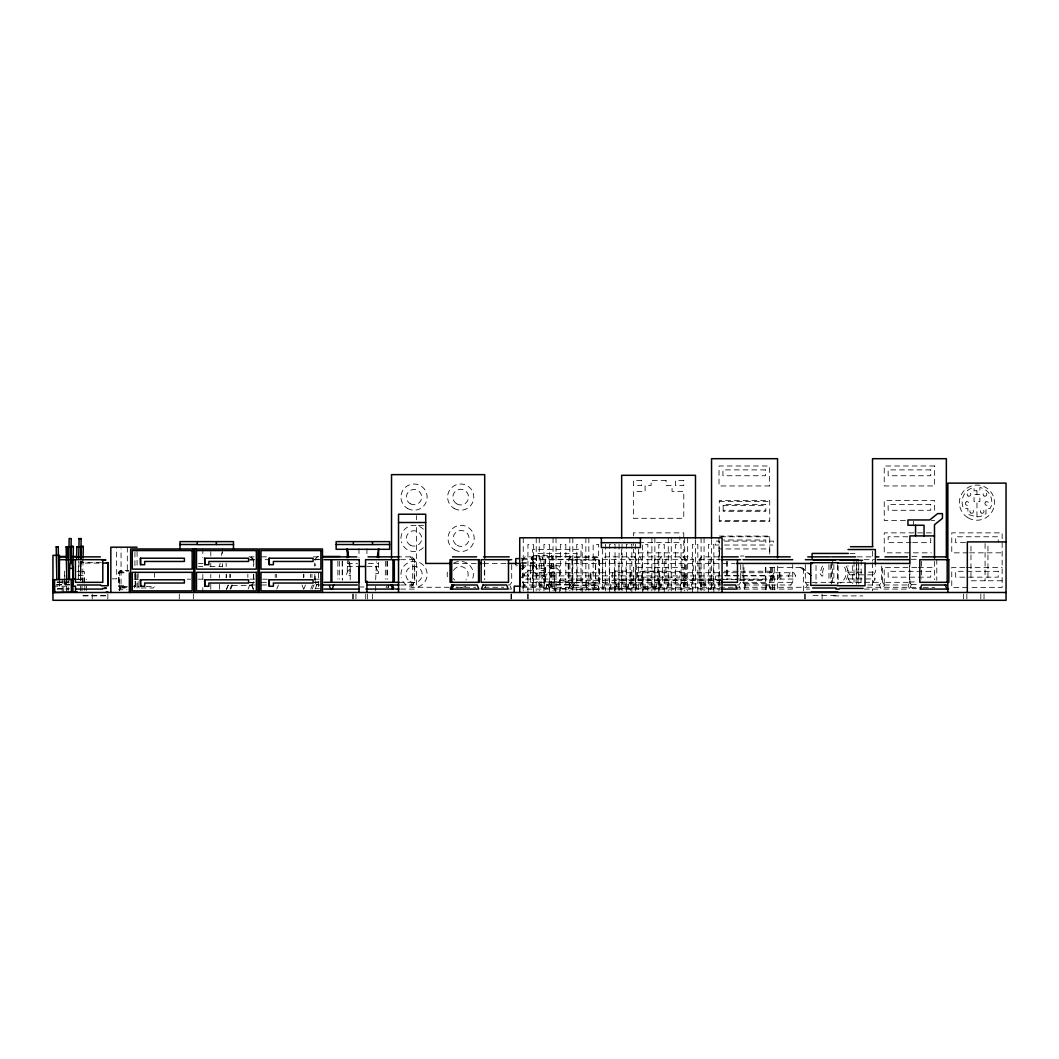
<?xml version="1.0" encoding="UTF-8"?>
<svg xmlns="http://www.w3.org/2000/svg" width="1059" height="1059" viewBox="0 0 1059 1059"><rect width="100%" height="100%" fill="white"/><g stroke="black" fill="none" stroke-linecap="round" stroke-linejoin="round"><path stroke-width="0.75" stroke-dasharray="5 3.75" d="M719.26 520.472L719.26 500.51L769.641 500.51L769.734 501.542L769.734 521.505L719.352 521.505L719.26 520.472L769.641 520.472M62.124 592.1L62.375 579.326M63.686 592.127L63.911 580.954M64.612 571.158L64.361 583.919L68.954 584.012M65.923 583.959L65.989 580.756M66.518 591.729L66.77 578.969M68.08 591.769L68.292 580.597M78.247 579.644L78.644 561.429M80.484 571.463L80.683 561.469M80.378 590.869L80.471 586.077M80.603 579.247L80.961 561.071M81.94 590.896L82.033 586.104M82.615 582.688L82.999 561.111M84.177 582.715L84.402 571.542L76.778 571.397M84.76 590.498L84.852 585.706M86.322 590.538L86.414 585.746M723.165 510.279L723.165 504.415L765.736 504.415L765.829 505.447L765.829 511.312L723.257 511.312L723.165 510.279L765.736 510.279M64.851 575.5L64.639 584.29L69.232 584.33M66.201 584.303L66.28 581.378M78.684 575.619L79.028 561.045M80.736 575.646L81.08 561.058M82.893 582.979L83.079 575.659M84.455 582.993L84.641 575.672L77.016 575.606M590.512 572.734L590.512 579.061M591.028 579.061L591.028 572.734M724.422 545.028L765.736 545.028L765.829 539.984L723.257 539.984M719.26 545.028L715.341 545.028L715.341 541.123L719.26 541.123L719.26 548.933L769.694 548.933L769.734 554.612L769.734 536.066L719.352 536.066M530.281 568.405L531.922 557.286L533.577 568.405L530.281 568.405L530.281 586.183M541.043 586.183L541.043 568.405L542.698 557.286L544.339 568.405L544.339 586.183M550.932 586.183L550.932 568.405L552.573 557.286L554.214 568.405L554.214 586.183M219.544 566.486L220.073 563.362M221.397 555.551L221.927 552.427M375.68 579.736L376.474 561.799M779.57 572.734L779.57 579.061M780.854 579.061L780.854 572.734M612.711 572.734L611.943 575.897L612.711 579.061M614.233 579.061L615.001 575.897L614.233 572.734M524.099 575.897L525.118 572.734L793.826 572.734L795.653 575.897L793.826 579.061L525.118 579.061L524.099 575.897L795.653 575.897M527.17 579.061L528.203 575.897L527.17 572.734M119.177 590.445L120.144 587.983L119.018 586.395L119.018 572.8L120.488 571.119L129.238 571.119M119.455 590.445L120.422 587.983L118.701 585.706L118.701 572.125L120.183 570.43L128.655 570.43M226.427 589.466L228.029 585.375L251.632 585.375L253.816 582.331L253.736 574.243M226.652 589.082L228.334 584.992M230.015 589.082L231.63 584.992M230.836 589.082L232.45 584.992M248.124 589.082L249.739 584.992M276.796 589.082L278.398 584.992M303.854 589.082L305.455 584.992M310.79 589.082L312.392 584.992M312.233 589.082L313.835 584.992L320.308 584.992M315.092 589.082L316.998 584.594L315.105 581.947L315.105 573.859M386.138 587.719L387.21 584.992M387.74 587.719L388.812 584.992M388.176 587.719L389.249 584.992M485.154 587.719L486.227 584.992M524.43 584.992L522.828 589.082L599.394 589.082L597.779 584.992L524.43 584.992L522.55 582.331L522.55 559.682L525.012 556.862L570.007 556.862L572.469 559.682L572.469 582.331M545.372 589.082L546.987 584.992L545.094 582.331L545.094 559.682L547.86 556.478L570.298 556.478L572.76 559.298L545.398 559.298L545.398 581.947L547.278 584.594L570.88 584.594L572.482 588.685L544.286 588.579L536.476 580.769L536.529 553.433L577.142 553.433L577.089 580.769L569.279 588.579M545.676 588.685L547.278 584.594M570.086 584.992L568.471 589.082L570.219 584.992L568.193 582.331L568.193 559.682L570.655 556.862L597.21 556.862L599.672 559.682L599.672 582.331L597.488 585.375L573.885 585.375L572.006 582.728L572.006 560.079L574.759 556.862M573.885 585.375L572.284 589.466L599.09 589.466L597.488 585.375M572.575 589.082L574.19 584.992L572.297 582.331L572.297 559.682M604.557 584.992L602.955 589.082L693.01 589.082L691.395 584.992L693.288 582.331L693.288 559.682L690.812 556.862L605.139 556.862L602.677 559.682L602.677 582.331L604.557 584.992L691.395 584.992M609.6 589.082L611.202 584.992L609.322 582.331L609.322 559.682L611.784 556.862M614.908 589.082L616.51 584.992L614.63 582.331L614.63 559.682L617.093 556.862M614.551 590.445L615.517 587.983L614.392 586.395L614.392 572.8L615.861 571.119L629.337 571.119L630.807 572.8L630.807 586.395L629.681 587.983L615.517 587.983M635.572 589.082L637.174 584.992L635.281 582.331L635.281 559.682L637.756 556.862M643.17 590.445L644.137 587.983L642.998 586.395L642.998 572.8L644.481 571.119L657.943 571.119L659.426 572.8L659.426 586.395L658.288 587.983L644.137 587.983M654.965 589.082L656.567 584.992L654.687 582.331L654.687 559.682L657.149 556.862M658.195 589.082L659.797 584.992L657.917 582.331L657.917 559.682L660.379 556.862M659.175 589.082L662.656 582.331L662.656 559.682L660.194 556.862M666.19 589.082L667.792 584.992L665.912 582.331L665.912 559.682L668.375 556.862M719.273 556.862L701.548 556.862L699.086 559.682L699.086 582.331L700.965 584.992L699.364 589.082L720.358 589.082M700.251 589.082L701.852 584.992L699.973 582.331L699.973 559.682L702.435 556.862M710.39 589.082L712.005 584.992L710.112 582.331L710.112 559.682L712.575 556.862M713.607 589.082L715.222 584.992L713.329 582.331L713.329 559.682L715.791 556.862M743.021 564.54L743.021 582.331L744.914 584.992L743.312 589.082L792.436 589.082L790.821 584.992L792.714 582.331L792.714 564.54M744.239 589.082L745.84 584.992L743.961 582.331L743.961 564.54M765.617 589.082L767.232 584.992L765.339 582.331L765.339 564.54M805.317 564.54L805.317 582.331L807.196 584.992L805.595 589.082L809.513 589.082M850.337 582.331L848.285 578.929L849.9 574.838L848.007 572.178L848.007 565.705M882.518 582.331L884.397 584.992L882.796 589.082L909.602 589.082L908 584.992L909.893 582.331L882.518 582.331L882.518 564.54M909.416 565.771L909.416 581.947L911.309 584.594L909.694 588.685L916.406 588.685M349.417 561.799L350.211 566.486L345.949 575.196L350.211 575.196M537.998 572.734L536.172 575.897L537.998 579.061M541.652 579.061L543.479 575.897L541.652 572.734M774.116 572.734L772.289 575.897L774.116 579.061M777.769 579.061L779.596 575.897L777.769 572.734M790.173 572.734L788.346 575.897L790.173 579.061M873.066 582.331L875.105 578.929L873.503 574.838L875.383 572.178L875.383 565.705M135.128 572.125L135.128 585.706L133.752 587.308M134.308 587.983L135.433 586.395L135.433 572.8M135.711 572.8L135.711 586.395L134.586 587.983L133.355 587.983M400.606 584.992L412.838 584.992L414.731 582.331L414.731 559.682L412.269 556.862L399.018 556.862M508.241 584.992L509.816 584.992L511.709 582.331L511.709 564.54M737.236 584.992L738.811 584.992L740.704 582.331L740.704 564.54M832.467 582.635L832.678 561.296M856.096 582.635L856.307 561.296M857.949 582.635L858.161 561.296M861.02 582.635L861.219 561.296M867.705 584.992L879.5 584.992L881.392 582.331L881.392 564.54M83.343 559.893L80.59 563.097L101.108 563.097M120.766 571.119L119.283 572.8L119.283 586.395M314.814 559.682L317.568 556.478L319.077 556.478M570.801 556.862L568.339 559.682L568.339 582.331M658.897 559.682L661.359 556.862M521.822 570.007L526.045 565.784M521.107 577.711L528.084 570.722L532.333 570.722L537.668 575.659L543.029 575.659L553.235 571.582L554.426 572.773L554.426 590.843M976.954 516.898L980.793 516.382L986.008 513.655L986.008 508.439L990.244 508.439L991.303 505.871A14.866 14.866 0 0 0 980.793 487.669L979.853 487.55L979.853 490.794L974.055 490.794L974.055 487.55L973.102 487.669A14.866 14.866 0 0 0 962.591 505.871L963.664 508.439L967.886 508.439L967.886 513.655L969.514 514.899L976.954 516.898L976.954 501.662M769.641 485.949L719.021 485.949L719.021 465.986L769.403 465.986L769.403 485.949M719.352 501.542L769.734 501.542M723.257 505.447L765.829 505.447M905.379 520.472L884.239 520.472L884.239 500.51L934.634 500.51L934.634 512.794M931.377 520.472L934.634 520.472M423.454 525.582L416.571 525.582L416.571 587.268L449.466 587.268M931.377 532.876L884.239 532.876L884.239 552.838L931.377 552.838M720.875 536.781L769.641 536.781M907.801 536.781L888.144 536.781L888.144 542.645L911.071 542.645M724.422 541.123L765.736 541.123M769.641 541.123L773.547 541.123L773.547 545.028L769.641 545.028M638.921 542.645L679.865 542.645L679.865 536.781M912.712 542.645L930.729 542.645L930.729 536.781M965.49 542.645L955.668 542.645L955.668 536.781L998.24 536.781L998.24 542.645M968.005 552.838L951.763 552.838L951.763 532.876L1002.145 532.876L1002.145 587.361L969.634 587.361M969.634 552.838L1002.145 552.838M850.02 553.433L856.612 553.433M740.479 556.028L743.736 556.028M911.878 556.478L920.205 556.478M249.037 556.862L254.266 556.862M261.533 556.862L267.146 556.862M313.358 556.862L318.772 556.862M857.26 556.862L873.318 556.862M250.679 557.259L253.525 560.079L253.525 566.552M574.468 557.259L596.905 557.259L599.368 560.079L599.368 582.728L572.006 582.728M522.034 558.583L540.752 558.583L540.752 565.784M319.116 559.298L315.105 559.298L315.105 565.771M911.256 559.298L919.569 559.298M249.686 559.682L254.69 559.682M265.081 559.682L268.377 559.682M314.51 559.682L320.798 559.682M400.606 559.682L414.731 559.682M522.55 559.682L599.672 559.682M602.677 559.682L693.288 559.682M699.086 559.682L720.504 559.682M864.157 559.682L874.549 559.682M249.514 560.079L253.525 560.079M572.006 560.079L599.368 560.079M521.452 562.62L536.158 562.62M101.412 562.7L80.881 562.7L80.881 580.504M453.768 563.441L476.921 563.441M483.486 563.441L506.665 563.441M521.465 563.441L734.959 563.441M198.457 563.613L202.825 563.613M347.312 563.613L357.518 563.613M368.386 563.613L378.592 563.613M515.799 565.784L517.467 565.784M520.763 565.784L559.364 565.784L559.364 592.484M198.457 566.486L202.825 566.486M209.986 566.486L222.443 566.486M347.312 566.486L358.975 566.486M366.93 566.486L378.592 566.486M916.75 567.412L884.239 567.412L884.239 587.361M918.378 567.412L934.634 567.412M964.762 567.412L951.763 567.412L951.763 587.361L968.005 587.361M966.39 567.412L1002.145 567.412M519.969 568.405L523.265 568.405L521.624 557.286M541.043 568.405L544.339 568.405M550.932 568.405L554.214 568.405M724.224 571.225L738.851 571.225M740.479 571.225L769.734 571.225L769.734 575.567L773.639 575.567L773.639 579.472L769.734 579.472L769.734 583.377L740.479 583.377M118.701 572.125L126.908 572.125M848.007 572.178L861.695 572.178M868.539 572.178L875.383 572.178M119.018 572.8L127.504 572.8M375.68 573.356L378.592 573.356L378.592 560.529M849.9 574.838L864.753 574.838M867.599 574.838L873.503 574.838M724.515 575.567L765.829 575.567M112.28 578.823L116.702 578.823L116.583 547.185M848.285 578.929L875.105 578.929M133.911 579.18L138.769 579.18M187.297 579.18L190.541 579.18M198.112 579.18L202.971 579.18M249.884 579.18L254.742 579.18M262.619 579.18L267.477 579.18M314.391 579.18L319.249 579.18M722.873 579.472L765.829 579.472M720.53 579.922L618.297 579.922L618.297 583.893M559.364 580.597L722.675 580.597M739.42 580.597L765.842 580.597M985.122 580.769L970.971 580.769L970.971 543.532M1002.105 580.769L987.954 580.769L987.954 543.532M57.252 581.947L69.298 581.947M315.105 581.947L319.116 581.947M545.398 581.947L572.76 581.947L570.576 584.992L572.191 589.082M909.416 581.947L916.26 581.947M56.961 582.331L68.994 582.331M249.686 582.331L254.69 582.331M261.533 582.331L268.377 582.331M314.51 582.331L318.812 582.331M399.018 582.331L414.731 582.331M522.55 582.331L599.672 582.331M602.677 582.331L693.288 582.331M699.086 582.331L720.504 582.331M743.021 582.331L792.714 582.331M805.317 582.331L809.314 582.331M812.147 582.331L881.392 582.331M249.514 582.728L253.525 582.728L253.525 574.64M586.329 583.893L722.675 583.893M56.723 584.594L69.987 584.594M316.998 584.594L318.574 584.594M911.309 584.594L920.046 584.594M56.418 584.992L69.695 584.992M250.136 584.992L255.643 584.992M261.533 584.992L267.437 584.992M700.965 584.992L721.113 584.992M744.914 584.992L790.821 584.992M807.196 584.992L808.785 584.992M884.397 584.992L908 584.992M118.701 585.706L126.908 585.706M134.03 585.706L135.128 585.706M52.95 586.183L69.06 586.183M522.034 586.183L555.657 586.183L555.657 592.484M119.018 586.395L127.504 586.395M133.302 586.395L135.711 586.395M139.245 586.395L138.08 586.395L139.272 587.983M146.288 586.395L154.561 586.395L153.37 587.983L139.206 587.983M614.392 586.395L630.807 586.395M642.998 586.395L659.426 586.395M127.305 586.633L121.057 586.633L121.057 548.827M358.975 586.977L366.93 586.977M126.908 587.308L119.839 587.308L118.873 589.757L126.908 589.757M456.045 587.268L475.782 587.268M484.016 587.268L503.753 587.268M521.849 587.268L618.893 587.268L618.893 563.441M733.318 587.268L626.054 587.268L626.054 563.441M734.959 587.268L809.222 587.268M866.977 587.268L921.621 587.361M923.249 587.361L934.634 587.361M120.144 587.983L127.504 587.983M57.451 588.685L69.245 588.685M315.383 588.685L319.315 588.685M720.067 588.83L586.329 588.83L586.329 580.597M57.16 589.082L68.954 589.082M400.606 589.082L414.453 589.082L412.838 584.992M509.631 589.082L511.431 589.082L509.816 584.992M738.626 589.082L740.426 589.082L738.811 584.992M864.237 589.082L881.114 589.082L879.5 584.992M83.211 595.515L105.926 595.515M813.087 595.515L835.803 595.515M82.906 595.899L105.635 595.899M833.724 595.899L862.714 595.899M78.684 575.487L80.722 575.514M78.445 571.225L80.484 571.278M80.603 579.048L82.642 579.088M77.413 579.18L86.547 579.352M76.049 579.604L82.152 579.723M800.154 567.386L811.591 575.792M801.756 567.386L811.591 575.686M534.279 565.784L539.6 570.722L542.076 570.722L554.426 565.784L559.364 570.722M683.81 556.862L686.272 559.682L686.272 582.331L684.392 584.992L685.994 589.082M682.817 556.862L685.279 559.682L685.279 582.331L683.399 584.992L685.001 589.082M679.587 556.862L682.049 559.682L682.049 582.331L680.169 584.992L681.771 589.082M639.53 556.862L641.992 559.682L641.992 582.331L640.113 584.992L641.714 589.082M634.222 556.862L636.684 559.682L636.684 582.331L634.804 584.992L636.406 589.082M627.59 556.862L630.052 559.682L630.052 582.331L628.159 584.992L629.774 589.082M593.239 556.862L595.714 559.682L595.714 582.331L593.675 584.992L595.29 589.082L593.821 584.992M593.106 556.862L595.568 559.682L595.568 582.331M547.45 556.862L549.912 559.682L549.912 582.331L548.033 584.992L549.634 589.082M411.832 556.862L414.294 559.682L414.294 582.331L412.414 584.992L414.016 589.082M410.243 556.862L412.706 559.682L412.706 582.331L410.813 584.992L412.428 589.082M251.274 556.862L253.816 559.682M658.897 582.331L662.378 589.082M314.814 582.331L316.694 584.992M375.68 566.486L378.592 573.356M771.045 589.082L769.443 584.992L771.323 582.331L771.323 564.54M770.118 589.082L768.516 584.992L770.396 582.331L770.396 564.54M658.288 587.983L659.254 590.445M629.681 587.983L630.648 590.445M302 584.992L303.602 589.082M251.857 584.992L253.538 589.082M251.632 585.375L253.247 589.466M348.663 560.529L350.211 573.356L347.312 573.356L347.312 560.529M985.069 543.532L985.069 580.769M984.023 594.046L984.01 600.307M980.819 594.046L980.819 600.307M976.954 490.794L976.954 494.421M966.867 594.046L966.827 600.307M963.624 594.046L963.624 600.307M936.791 559.298L936.791 580.332M934.488 561.323L934.634 579.697M921.462 561.296L921.462 579.101M913.348 521.28L913.348 525.264M909.893 561.296L909.88 587.268M872.523 551.196L872.523 561.111M872.523 562.753L872.523 590.843M858.77 564.712L858.77 584.131M856.612 564.818L856.612 584.356M854.017 561.296L854.017 582.331M852.707 565.559L852.707 583.655M838.132 565.943L838.132 583.734M837.656 564.712L837.656 584.131M833.857 564.54L833.857 582.331M831.394 563.097L831.394 584.131M830.786 564.54L830.786 582.331M828.945 564.54L828.945 582.331M822.022 594.046L822.181 600.307M816.026 565.559L816.026 583.655M805.131 594.046L805.131 600.307M804.827 594.046L804.827 600.307M803.529 590.922L803.529 567.386L765.842 567.386L765.842 591.001M777.558 566.062L777.558 590.843M774.222 567.386L774.222 590.922M772.408 567.386L772.408 590.922M727.348 561.296L727.348 579.101M726.448 561.296L726.448 579.101M719.352 571.225L719.352 575.567L715.447 575.567L715.447 579.472L719.352 579.472L719.352 583.377M718.942 537.8L718.942 590.882M713.859 592.484L713.859 544.445L708.392 544.445L708.392 592.484M711.542 539.64L711.542 592.484M705.731 580.597L705.731 588.83M704.063 537.8L704.063 590.882M701.084 537.8L701.084 590.882M697.841 592.484L697.841 544.445L692.374 544.445L692.374 592.484M695.485 539.68L695.485 590.843M687.662 537.8L687.662 590.882M684.67 537.8L684.67 590.882M683.77 587.361L683.77 567.412L633.375 567.412L633.375 587.361M681.056 592.484L681.056 544.445L675.576 544.445L675.576 590.882M671.26 537.8L671.26 590.882M668.269 537.8L668.269 590.882M664.258 592.484L664.258 544.445L658.791 544.445L658.791 592.484M659.122 580.597L659.122 588.83M654.859 537.8L654.859 590.882M651.867 537.8L651.867 590.882M647.843 590.882L647.843 544.445L642.376 544.445L642.376 592.484M638.445 549.065L638.445 590.882M635.466 544.233L635.466 590.882M633.375 535.947L633.375 532.876L683.77 532.876L683.77 552.838L633.375 552.838L633.375 543.624M631.839 592.484L631.839 544.445L626.372 544.445L626.372 592.484M622.043 544.233L622.043 590.882M621.659 549.581L621.659 590.843M619.052 544.233L619.052 590.882M615.041 592.484L615.041 544.445L609.574 544.445L609.574 592.484M605.642 544.233L605.642 590.882M602.65 549.065L602.65 590.882M598.639 590.882L598.639 544.445L593.159 544.445L593.159 590.882M588.844 537.8L588.844 590.882M585.852 537.8L585.852 590.882M582.225 592.484L582.225 544.445L576.758 544.445L576.758 590.882M580.994 590.843L580.994 549.528L532.571 549.528L532.571 590.843M572.826 537.8L572.826 590.882M569.835 537.8L569.835 590.882M565.824 592.484L565.824 544.445L560.357 544.445L560.357 590.882M556.028 537.8L556.028 590.882M553.05 537.8L553.05 590.882M551.739 586.183L551.739 555.366L532.981 555.366L532.981 586.183M549.422 592.484L549.422 544.445L543.955 544.445L543.955 590.882M539.243 537.8L539.243 590.882M536.251 537.8L536.158 590.922M533.405 592.484L533.405 544.445L527.938 544.445L527.938 592.484M528.269 594.046L528.269 600.307M527.501 594.046L527.501 598.745M523.252 537.8L523.252 590.882M511.219 594.046L511.219 600.307M511.1 594.046L511.1 600.307M484.704 561.389L484.704 579.392M484.334 561.296L484.334 579.101M416.571 515.614L416.571 519.744M387.356 561.296L387.356 579.101M386.932 561.296L386.932 579.101M385.33 561.296L385.33 579.101M375.68 585.984L375.68 590.869M372.358 594.046L372.358 600.307M367.632 594.046L367.632 600.307M366.93 548.588L366.93 554.598M365.712 594.046L365.712 600.307M358.975 548.588L358.975 557.603M355.943 594.046L355.943 600.307M353.56 594.046L353.56 600.307M352.448 594.046L352.448 600.307M350.211 566.486L350.211 579.908M342.481 560.913L342.481 580.332M342.176 561.296L342.176 579.101M339.317 561.296L339.317 579.101M337.874 561.296L337.874 579.101M318.402 572.959L318.402 589.241M314.814 562.925L314.814 566.155M314.814 574.243L314.814 579.101M311.942 574.243L311.942 577.486M310.512 574.243L310.512 577.486M303.88 574.243L303.88 577.486M303.576 574.243L303.576 577.486M276.505 574.243L276.505 577.486M275.221 574.243L275.221 577.486M253.736 559.682L253.816 566.155M247.846 574.243L247.846 577.486M230.558 574.243L230.558 577.486M229.737 574.243L229.737 577.486M226.441 574.243L226.374 577.486M226.149 563.309L226.149 566.552M226.149 574.64L226.149 577.87M222.443 548.588L222.443 556.094M222.443 563.732L222.443 566.936M219.544 574.613L219.544 577.87M219.544 584.369L219.544 589.307M210.781 551.593L210.781 556.094M210.781 563.401L210.781 566.486M210.781 574.375L210.781 577.87M210.781 584.369L210.781 589.241M202.825 548.588L202.825 557.603M202.825 574.375L202.825 579.101M202.825 587.613L202.825 592.484M193.334 594.046L193.334 600.307M179.275 594.046L179.275 600.307M154.495 572.8L154.561 577.34M138.08 572.8L138.133 586.395M137.074 551.474L137.074 566.247M137.061 574.415L137.074 592.484M134.93 551.924L134.93 566.168M134.93 574.071L134.93 578.823M127.305 547.185L127.305 571.834M107.833 594.046L107.833 600.307M92.212 594.046L92.212 600.307M80.616 560.913L80.616 580.332M80.325 561.296L80.325 579.101M59.423 581.312L59.423 586.183M846.22 566.115A13.688 13.688 0 0 1 844.049 582.635M822.512 566.115A13.688 13.688 0 0 0 820.672 572.959L819.719 573.25L822.168 576.295L824.206 572.959L822.644 572.959A11.715 11.715 0 0 1 824.22 567.108M844.513 567.108A11.715 11.715 0 0 1 840.224 583.112M423.309 547.702A13.092 13.092 0 0 1 401.401 541.824M400.951 538.435A13.092 13.092 0 0 1 423.309 529.182M400.951 574.455A13.092 13.092 0 0 1 419.589 562.581A13.092 13.092 0 0 1 422.462 584.489A13.092 13.092 0 0 1 401.401 577.843M453.742 563.11A13.092 13.092 0 0 1 472.155 579.988M465.828 586.315A13.092 13.092 0 0 1 456.906 587.096M447.401 576.731A13.092 13.092 0 0 1 447.401 572.178M453.424 570.483A7.929 7.929 0 0 1 465.126 568.154A7.929 7.929 0 0 1 465.907 580.054M454.682 580.054A7.929 7.929 0 0 1 453.424 578.413M966.258 501.913L965.874 502.191A1.814 1.814 0 0 0 965.874 504.759A1.814 1.814 0 0 0 968.442 504.759A1.814 1.814 0 0 0 968.442 502.191L968.072 501.913A1.814 1.814 0 0 0 966.258 501.913M985.836 501.913L985.452 502.191A1.814 1.814 0 0 0 985.452 504.759A1.814 1.814 0 0 0 988.021 504.759A1.814 1.814 0 0 0 988.021 502.191L987.65 501.913A1.814 1.814 0 0 0 985.836 501.913M934.634 465.986L884.239 465.986L884.239 485.949L934.634 485.949L934.634 465.986M765.498 469.892L722.926 469.892L722.926 475.743L765.498 475.743L765.498 469.892M930.729 469.892L888.144 469.892L888.144 475.743L930.729 475.743L930.729 469.892M641.595 480.534L633.375 480.534L633.375 485.618L641.595 485.618L641.595 480.534M666.045 480.534L651.1 480.534L651.1 485.499L645.103 485.499L645.103 491.402L633.375 491.402L633.375 518.314L683.77 518.314L683.77 491.402L672.055 491.402L672.055 485.499L666.045 485.499L666.045 480.534M683.77 480.534L675.549 480.534L675.549 485.618L683.77 485.618L683.77 480.534M979.853 494.421L974.055 494.421L974.055 501.662L979.853 501.662L979.853 494.421M930.729 504.415L888.144 504.415L888.144 510.279L930.729 510.279L930.729 504.415M679.865 571.317L637.293 571.317L637.293 577.168L679.865 577.168L679.865 571.317M930.729 571.317L888.144 571.317L888.144 577.168L930.729 577.168L930.729 571.317M998.24 571.317L955.668 571.317L955.668 577.168L998.24 577.168L998.24 571.317M719.352 556.028L719.26 548.933L719.352 556.028M454.152 508.439A13.092 13.092 0 0 0 473.797 497.108A13.092 13.092 0 0 0 454.152 485.763A13.092 13.092 0 0 0 454.152 508.439M407.503 508.439A13.092 13.092 0 0 0 427.148 497.108A13.092 13.092 0 0 0 407.503 485.763A13.092 13.092 0 0 0 407.503 508.439M454.563 549.78A13.092 13.092 0 0 0 474.207 538.435A13.092 13.092 0 0 0 454.563 527.091A13.092 13.092 0 0 0 454.563 549.78M456.773 503.912A7.863 7.863 0 0 0 468.555 497.108A7.863 7.863 0 0 0 456.773 490.304A7.863 7.863 0 0 0 456.773 503.912M410.217 503.727A7.651 7.651 0 0 0 421.694 497.108A7.651 7.651 0 0 0 410.217 490.476A7.651 7.651 0 0 0 410.217 503.727M457.117 545.359A7.995 7.995 0 0 0 469.097 538.435A7.995 7.995 0 0 0 457.117 531.512A7.995 7.995 0 0 0 457.117 545.359M410.19 545.12A7.717 7.717 0 0 0 421.76 538.435A7.717 7.717 0 0 0 410.19 531.75A7.717 7.717 0 0 0 410.19 545.12M409.965 581.523A8.168 8.168 0 0 0 422.223 574.455A8.168 8.168 0 0 0 409.965 567.372A8.168 8.168 0 0 0 409.965 581.523M968.164 517.877A17.579 17.579 0 0 0 994.533 502.654A17.579 17.579 0 0 0 968.164 487.431A17.579 17.579 0 0 0 968.164 517.877M970.785 513.019A1.814 1.814 0 0 0 973.512 511.457A1.814 1.814 0 0 0 970.785 509.882A1.814 1.814 0 0 0 970.785 513.019M981.296 513.019A1.814 1.814 0 0 0 984.023 511.457A1.814 1.814 0 0 0 981.296 509.882A1.814 1.814 0 0 0 981.296 513.019M968.072 495.983A1.814 1.814 0 0 0 970.785 494.421A1.814 1.814 0 0 0 968.072 492.845A1.814 1.814 0 0 0 968.072 495.983M984.023 495.983A1.814 1.814 0 0 0 986.736 494.421A1.814 1.814 0 0 0 984.023 492.845A1.814 1.814 0 0 0 984.023 495.983"/><path stroke-width="1.5" d="M233.483 544.511L198.523 544.644L197.239 544.511L197.252 541.612L179.99 541.612L179.99 549.303M389.619 544.511L354.659 544.644L353.375 544.511L353.388 541.612L336.14 541.612L336.14 549.303L389.619 549.303L389.619 541.612L353.388 541.612M66.704 558.358L66.902 548.35M68.782 558.159L69.166 538.541L71.218 538.581L70.821 558.199M70.993 562.898L71.324 546.351L73.362 546.391L72.714 579.286M76.632 558.358L76.857 546.722L78.895 546.762M78.71 558.358L79.094 538.541L81.146 538.581L80.749 558.199M81.014 558L81.252 546.351L83.29 546.391L83.065 558.04M81.146 557.855L81.265 553.036M69.47 579.723L69.47 568.405L71.112 557.286L72.767 568.405L72.767 586.183M520.446 565.228L519.969 586.183M377.269 557.113L378.592 549.303M332.155 589.082L333.77 584.992M451.438 589.082L453.053 584.992M451.994 589.082L453.596 584.992M233.483 549.303L233.483 541.612L197.252 541.612M56.206 546.96L58.245 546.921M66.135 546.96L68.173 546.921M398.528 522.511L425.705 522.511M934.488 535.907L909.88 535.907L909.88 563.441L865.269 563.441M1006.037 541.904L967.33 541.904L967.33 592.484M601.366 542.685L640.43 542.685M179.99 544.511L197.239 544.511M336.14 544.511L353.375 544.511M850.47 546.709L872.92 546.709M137.074 547.185L110.824 547.185L110.824 592.484M192.817 549.303L196.114 549.303M848.007 549.528L875.383 549.528L875.383 564.09M848.365 553.433L812.121 553.433L812.121 558.358M59 556.478L66.929 556.478M72.541 556.478L76.658 556.478M323.18 556.478L340.018 556.478M58.695 556.862L66.638 556.862M72.25 556.862L100.34 556.862M322.73 556.862L356.79 556.862M368.042 556.862L399.018 556.862M452.497 556.862L476.616 556.862M483.592 556.862L509.247 556.862M721.404 556.862L738.242 556.862M745.496 556.862L790.252 556.862M807.779 556.862L830.216 556.862M831.408 556.862L855.698 556.862M875.634 556.862L878.93 556.862M884.98 556.862L907.417 556.862M922.283 556.862L946.362 556.862M140.476 558.212L184.385 558.212L184.385 561.455L144.673 561.455L144.673 564.685L140.476 564.685L140.476 558.212L140.648 564.685M204.678 558.212L248.587 558.212L248.587 561.455L208.875 561.455L208.875 564.685L204.678 564.685L204.678 558.212L204.85 564.685M269.185 558.212L313.093 558.212L313.093 561.455L273.381 561.455L273.381 564.685L269.185 564.685L269.185 558.212L269.357 564.685M519.453 558.583L515.799 558.583L515.799 564.341M59.794 559.682L102.802 559.682L102.802 582.331L75.427 582.331L75.427 559.682M257.999 559.682L260.355 559.682M324.094 559.682L330.938 559.682L330.938 582.331L324.094 582.331M395.47 559.682L399.018 559.682M509.432 559.682L481.13 559.682L481.13 582.331L508.492 582.331L508.492 559.682M509.869 559.682L511.709 559.682M721.444 559.682L740.704 559.682M743.021 559.682L771.323 559.682M772.183 559.682L792.714 559.682M805.317 559.682L828.668 559.682M828.945 559.682L858.161 559.682M877.381 559.682L881.392 559.682M882.518 559.682L909.416 559.682M102.498 559.893L105.794 559.893M813.219 559.893L835.67 559.893M102.207 560.277L105.49 560.277M840.131 560.277L862.569 560.277M106.416 562.7L108.256 562.7L107.793 585.362M838.132 562.7L810.757 562.7L810.757 585.362L838.132 585.362M103.941 563.097L107.952 563.097L107.952 585.746L101.108 585.746M837.656 563.097L865.031 563.097L865.031 585.746L837.656 585.746M450.485 563.441L425.705 563.441L425.705 514.224L398.528 514.224L398.528 592.484M478.536 563.441L481.885 563.441M508.254 563.441L519.89 563.441M736.376 563.441L812.518 563.441M365.342 566.486L358.975 566.486L358.975 592.484M69.47 568.405L72.767 568.405M140.476 579.789L184.385 579.789L184.385 583.032L144.673 583.032L144.673 586.262L140.476 586.262L140.476 579.789L140.648 586.262M204.678 579.789L248.587 579.789L248.587 583.032L208.875 583.032L208.875 586.262L204.678 586.262L204.678 579.789L204.85 586.262M269.185 579.789L313.093 579.789L313.093 583.032L273.381 583.032L273.381 586.262L269.185 586.262L269.185 579.789L269.357 586.262M395.47 582.331L399.018 582.331M721.444 582.331L737.488 582.331L737.488 559.682M77.32 584.992L100.909 584.992M323.154 584.992L329.058 584.992L330.66 589.082L323.961 589.082M330.09 584.992L357.36 584.992M367.473 584.992L392.452 584.992L394.054 589.082L365.858 589.082M393.114 584.992L399.018 584.992M723.8 584.992L735.595 584.992L737.21 589.082L721.483 589.082M946.945 584.992L921.701 584.992L920.099 589.082L948.546 589.082M72.29 586.183L75.507 586.183L75.507 592.484M520.591 586.183L514.211 586.183L514.211 592.484M104.788 588.01L106.363 588.01M812.65 588.01L836.239 588.01M102.617 588.407L106.072 588.407M839.549 588.407L863.151 588.407M75.705 589.082L102.524 589.082M330.898 589.082L358.975 589.082M395.55 589.082L399.018 589.082M835.922 589.082L839.152 589.082M106.178 592.1L107.978 592.1M811.035 592.1L837.854 592.1M52.95 592.484L1006.05 592.484M79.094 538.74L81.146 538.779M81.252 546.55L83.29 546.59M71.324 546.55L73.362 546.59M66.929 546.722L68.981 546.762M76.857 546.921L78.895 546.96M66.929 546.921L68.981 546.96M72.872 579.088L75.904 579.141M74.13 591.888L77.161 591.941M945.303 584.992L946.905 589.082M391.062 584.992L392.677 589.082M348.623 557.113L347.312 549.303L348.279 557.312M193.281 561.799L194.075 573.356L193.294 566.936M71.165 579.352L71.416 592.127M68.822 579.604L68.173 546.722L66.135 546.762L66.783 579.644M58.894 579.604L58.245 546.722L56.206 546.762L56.855 579.644M54.512 579.683L54.764 592.458M372.503 541.612L372.516 544.511M216.367 541.612L216.38 544.511M947.845 559.84L947.845 483.129L1006.05 483.129L1006.05 600.307L52.95 600.307L52.95 555.366L59.423 555.366L59.423 579.697M947.845 582.702L947.845 592.484M947.183 559.682L947.183 582.331M946.349 557.802L946.349 458.693L872.523 458.693L872.523 546.245M934.488 558.146L934.488 524.708L942.431 518.38L942.431 513.615L937.665 513.615L929.736 519.956L907.947 519.956L907.947 525.264L924.044 525.264L924.044 535.907M915.558 525.264L915.558 535.907M777.558 557.802L777.558 458.693L711.542 458.693L711.542 537.985M722.066 592.484L722.066 537.8L519.731 537.8L519.731 592.484M695.485 538.025L695.485 475.306L621.659 475.306L621.659 538.025M640.43 537.8L640.43 547.569L601.366 547.569L601.366 537.8M484.704 558.119L484.704 474.631L391.526 474.631L391.526 558.119M478.536 559.682L478.536 582.331M451.703 559.682L451.703 582.331M451.16 559.682L451.16 582.331M392.955 559.682L392.955 582.331M378.592 548.588L378.592 557.603M366.93 581.113L366.93 592.484M347.312 548.588L347.312 557.603M322.492 592.484L322.492 548.959L259.389 548.959L259.389 592.484M257.972 592.484L257.972 548.959L194.869 548.959L194.869 592.484M193.771 592.484L193.771 548.959L130.667 548.959L130.667 592.484M129.357 572.959L129.357 592.484M451.928 584.992L450.313 589.082L478.8 589.082L477.199 584.992L451.928 584.992M483.01 584.992L481.408 589.082L508.214 589.082L506.612 584.992L483.01 584.992M72.727 579.326L52.95 579.723L53.202 592.484L72.978 592.1L72.727 579.326M192.169 550.574L132.282 550.574L132.282 569.12L192.169 569.12L192.169 550.574M256.371 550.574L196.484 550.574L196.484 569.12L256.371 569.12L256.371 550.574M320.877 550.574L260.991 550.574L260.991 569.12L320.877 569.12L320.877 550.574M359.253 559.682L331.877 559.682L331.877 582.331L359.253 582.331L359.253 559.682M394.332 559.682L365.58 559.682L365.58 582.331L394.332 582.331L394.332 559.682M479.078 559.682L450.035 559.682L450.035 582.331L479.078 582.331L479.078 559.682M948.824 559.682L919.821 559.682L919.821 582.331L948.824 582.331L948.824 559.682M192.169 572.337L132.282 572.337L132.282 590.882L192.169 590.882L192.169 572.337M256.371 572.337L196.484 572.337L196.484 590.882L256.371 590.882L256.371 572.337M320.877 572.337L260.991 572.337L260.991 590.882L320.877 590.882L320.877 572.337"/></g></svg>
